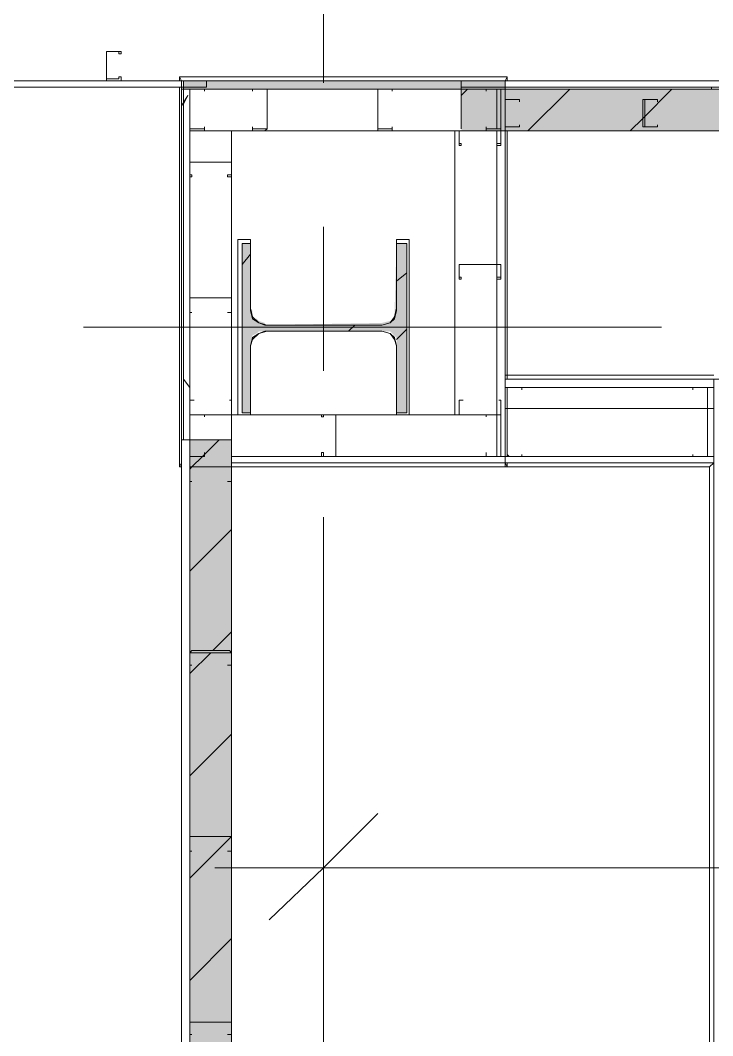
# Model space of a CAD drawing. Header units: metres. Extents: x -2 to 207, y -8 to 52.
# Drawn here: x 20.946 to 22.466, y 30.816 to 33.045 of the extents above; entities that cross this region are included whole.
import ezdxf

# ---------------------------------------------------------------- set-up
doc = ezdxf.new("R2010")
doc.units = ezdxf.units.M
doc.layers.add('HVAC - Ductos', color=5, linetype='Continuous', lineweight=0)
doc.layers.add('PDF_Geometry', color=7, linetype='Continuous', lineweight=0, true_color=0xaaaaaa)
doc.layers.add('PDF_Solid Fills', color=7, linetype='Continuous', lineweight=0, true_color=0xffffff)

msp = doc.modelspace()

# ---------------------------------------------------------------- hatches: boundary and pattern name
at = {"layer": 'PDF_Solid Fills', "lineweight": 0, "transparency": 33554559}
for points in [[(22.0098, 32.8068), (22.0098, 32.9121), (21.3043, 32.9121), (21.3043, 32.8939), (21.9915, 32.8939), (21.9915, 32.8068)], [(24.7497, 32.8068), (25.382, 32.8068), (25.382, 32.8939), (21.9136, 32.8939), (21.9136, 32.8022), (21.9464, 32.8022)], [(21.7716, 32.5548), (21.767, 32.3944), (21.7578, 32.3853), (21.7395, 32.3807), (21.4829, 32.3761), (21.4829, 32.3807), (21.4692, 32.3853), (21.4646, 32.3899), (21.4554, 32.3899), (21.4554, 32.4082), (21.4509, 32.4082), (21.4509, 32.5548), (21.4326, 32.5548), (21.4326, 32.1837), (21.4509, 32.1837), (21.4509, 32.3349), (21.4554, 32.3532), (21.4646, 32.3577), (21.4692, 32.3623), (21.7578, 32.3623), (21.7716, 32.3486), (21.7716, 32.1837), (21.7945, 32.1837), (21.7945, 32.5548)]]:
    msp.add_hatch(color=256, dxfattribs=at).paths.add_polyline_path(points)
h = msp.add_hatch(color=256, dxfattribs=at)
h.paths.add_polyline_path([(21.4096, 26.1954), (21.318, 26.1954), (21.318, 23.5839), (21.4096, 23.5839)])
h.paths.add_polyline_path([(21.4096, 26.3145), (21.4096, 32.1241), (21.318, 32.1241), (21.318, 26.3145)])

# ---------------------------------------------------------------- linework, layer by layer
at = {"layer": 'HVAC - Ductos', "lineweight": 0}
for points in [[(21.6112, 31.4231), (21.6112, 31.1849), (21.6112, 30.9512)], [(21.7303, 31.304), (21.6112, 31.1849), (21.4921, 31.0703)], [(21.3729, 31.1849), (27.4071, 31.1849)]]:
    msp.add_lwpolyline(points, dxfattribs=at)
at = {"layer": 'PDF_Geometry', "lineweight": 0}
for points in [[(21.6112, 34.1767), (21.6112, 32.9076)], [(21.9136, 32.8068), (21.9136, 32.9121), (25.382, 32.9121), (25.382, 32.8022), (22.0007, 32.8022), (22.0098, 32.8022), (22.0098, 32.9121), (21.3547, 32.9121), (21.3547, 32.8984), (9.3918, 32.8984), (9.3918, 32.9121), (21.2997, 32.9121), (21.2997, 32.8022), (21.2997, 32.1241), (21.2997, 26.3145), (21.4096, 26.3145), (21.4096, 32.1241), (21.4096, 32.8022), (21.7303, 32.8022)], [(21.2997, 32.9121), (21.2951, 32.9213), (22.0144, 32.9213), (22.0098, 32.9121), (21.2997, 32.9121), (21.3043, 32.9121), (21.3547, 32.9121), (21.2997, 32.9121), (21.3043, 32.9121), (21.3043, 32.8939), (21.3043, 32.8022), (21.3043, 32.1241), (21.318, 32.1241), (21.4096, 32.1241), (21.4096, 32.1791), (21.8999, 32.1791), (21.9091, 32.1791), (21.8999, 32.1791), (21.8999, 32.8022), (21.9091, 32.8022), (21.8999, 32.8022), (21.8999, 32.1791), (21.4096, 32.1791), (21.4096, 32.1241), (21.318, 32.1241), (21.318, 32.8022), (21.318, 32.8939), (22.0098, 32.8939), (22.0098, 32.8022), (22.0007, 32.8022)], [(22.0098, 32.9121), (21.2997, 32.9121), (22.0098, 32.9121)], [(21.3043, 32.9121), (22.0098, 32.9121), (22.0098, 32.8939), (22.0098, 32.8022), (22.0098, 32.8939)], [(9.3918, 32.8984), (21.3547, 32.8984)], [(21.3043, 32.8939), (21.2997, 32.8939), (21.2997, 32.8022)], [(21.9915, 32.8068), (21.9915, 32.8939), (21.318, 32.8939), (21.318, 32.8022), (21.7303, 32.8022)], [(25.382, 32.8984), (21.9136, 32.8984)], [(21.9686, 32.8939), (21.9136, 32.8939)], [(25.382, 32.8939), (22.0007, 32.8939)], [(22.468, 32.1929), (22.4543, 32.1929), (22.0144, 32.1929), (22.0098, 32.1929), (22.0098, 32.1791), (22.0098, 32.0874), (22.019, 32.0874), (22.0098, 32.0874), (22.0098, 32.0737), (22.468, 32.0737), (22.0098, 32.0737), (22.468, 32.0737), (22.4589, 32.0646), (22.0098, 32.0646), (21.4096, 32.0646), (22.0098, 32.0646), (22.0098, 32.0737), (22.0098, 32.0874), (21.4096, 32.0874), (21.9915, 32.0874), (21.9915, 32.1791), (21.9915, 32.509), (21.9915, 32.8022), (21.9915, 32.509), (21.9915, 32.1791), (21.9915, 32.0874), (22.0098, 32.0874), (22.0098, 32.8022), (22.0098, 32.0737), (22.0098, 32.257), (22.0098, 32.8022), (22.0098, 32.257), (22.0098, 32.8022), (22.0098, 32.257), (22.0098, 32.2661), (22.468, 32.2661), (22.0098, 32.2661), (22.0098, 32.257), (22.468, 32.257)], [(21.7624, 32.8022), (21.9686, 32.8022)], [(21.7624, 32.8022), (21.9686, 32.8022)], [(21.6112, 32.5915), (21.6112, 32.2753)], [(21.4234, 32.1791), (21.4234, 32.564), (21.4509, 32.564), (21.4509, 32.4128), (21.4554, 32.3944), (21.4692, 32.3807), (21.4875, 32.3761), (21.7395, 32.3761), (21.7578, 32.3807), (21.767, 32.3944), (21.7716, 32.4128), (21.7716, 32.564), (21.7991, 32.564), (21.7991, 32.1791)], [(21.4326, 32.509), (21.4509, 32.5319)], [(21.7716, 32.4724), (21.7945, 32.4906)], [(22.3535, 32.3715), (21.0843, 32.3715)], [(21.6662, 32.3623), (21.68, 32.3761)], [(21.7716, 32.3441), (21.7945, 32.3669)], [(21.7716, 32.1791), (21.7716, 32.3303), (21.767, 32.3441), (21.7578, 32.3577), (21.7395, 32.3623), (21.4875, 32.3623), (21.4692, 32.3577), (21.4554, 32.3441), (21.4509, 32.3303), (21.4509, 32.1791)], [(22.468, 32.257), (22.0098, 32.257), (22.468, 32.257)], [(22.468, 29.3568), (22.468, 32.0737), (22.468, 32.2387), (22.468, 32.257), (22.0098, 32.257), (22.0098, 32.2387), (22.468, 32.2387), (22.468, 32.257), (25.941, 32.257)], [(22.468, 32.257), (22.0098, 32.257), (22.468, 32.257)], [(22.468, 32.2387), (22.468, 32.1929), (22.4543, 32.1929), (22.0144, 32.1929), (22.0098, 32.1929), (22.0098, 32.2387), (22.468, 32.2387), (22.468, 32.0737), (22.4589, 32.0646), (22.4589, 29.169)], [(21.2997, 32.0737), (21.2997, 32.1241)], [(21.318, 32.092), (21.318, 26.3145), (21.318, 32.1241), (21.3043, 32.1241)], [(22.468, 32.0874), (22.4543, 32.0874), (22.468, 32.0874)], [(21.4096, 32.0737), (22.0098, 32.0737), (21.4096, 32.0737)], [(22.468, 32.0737), (22.0098, 32.0737), (22.468, 32.0737), (22.0098, 32.0737), (22.0098, 32.0646), (22.4589, 32.0646), (22.4589, 29.169), (23.2744, 29.169), (23.2744, 25.6364)], [(21.6112, 31.9546), (21.6112, 30.6855)]]:
    msp.add_lwpolyline(points, dxfattribs=at)
for points in [[(21.1347, 32.9121), (21.1347, 32.9167), (21.1347, 32.9763), (21.1668, 32.9763), (21.1668, 32.9718), (21.1623, 32.9718), (21.1623, 32.9763), (21.1347, 32.9763), (21.1347, 32.9167), (21.1623, 32.9167), (21.1623, 32.9213), (21.1668, 32.9213), (21.1668, 32.9121)], [(21.2997, 32.9121), (21.2951, 32.9213), (21.2951, 32.9121), (21.2951, 32.9213), (22.0144, 32.9213), (22.0144, 32.9121), (22.0144, 32.9213), (22.0098, 32.9121)], [(21.2997, 32.9121), (21.2997, 32.1241), (21.3043, 32.1241), (21.3043, 32.9121)], [(22.0098, 32.9121), (21.3043, 32.9121), (21.3043, 32.8939), (22.0098, 32.8939)], [(21.2997, 32.0737), (21.2951, 32.0646), (21.2997, 32.0646), (21.2951, 32.0646), (21.2951, 32.8984), (21.2951, 32.0646), (21.2997, 32.0737), (21.2997, 32.8984)], [(21.3043, 32.1241), (21.318, 32.1241), (21.318, 32.8939), (21.3043, 32.8939)], [(21.3501, 32.8939), (21.318, 32.8939), (21.318, 32.8068), (21.318, 32.8022), (21.3501, 32.8022), (21.3501, 32.8114), (21.3501, 32.8068), (21.318, 32.8068), (21.318, 32.8939), (21.3501, 32.8939), (21.3501, 32.8893)], [(21.4554, 32.8022), (21.4829, 32.8022), (21.4875, 32.8068), (21.4875, 32.8939), (21.4829, 32.8939), (21.4554, 32.8939), (21.4554, 32.8893), (21.4554, 32.8939), (21.4829, 32.8939), (21.4875, 32.8939), (21.4875, 32.8068), (21.4829, 32.8068), (21.4554, 32.8068), (21.4554, 32.8114)], [(21.7303, 32.8022), (21.7303, 32.8068), (21.7303, 32.8939), (21.7624, 32.8939), (21.7624, 32.8893), (21.7624, 32.8939), (21.7303, 32.8939), (21.7303, 32.8068), (21.7624, 32.8068), (21.7624, 32.8114), (21.7624, 32.8022)], [(21.9686, 32.8893), (21.9686, 32.8939)], [(22.0007, 32.8939), (22.0007, 32.8068), (22.0007, 32.8022), (21.9686, 32.8022), (21.9686, 32.8114), (21.9686, 32.8068), (22.0007, 32.8068), (22.0007, 32.8939), (21.9686, 32.8939)], [(22.0419, 32.8709), (22.0098, 32.8709), (22.0098, 32.8114), (22.0419, 32.8114), (22.0419, 32.8159), (22.0419, 32.8114), (22.0098, 32.8114), (22.0098, 32.8709), (22.0419, 32.8709), (22.0419, 32.8664)], [(22.3443, 32.8709), (22.3168, 32.8709), (22.3122, 32.8709), (22.3122, 32.8114), (22.3168, 32.8114), (22.3443, 32.8114), (22.3443, 32.8159), (22.3443, 32.8114), (22.3168, 32.8114), (22.3168, 32.8709), (22.3443, 32.8709), (22.3443, 32.8664)], [(21.4096, 32.8022), (21.318, 32.8022), (21.318, 32.1241), (21.4096, 32.1241)], [(21.9091, 32.8022), (22.0007, 32.8022), (22.0007, 32.7701), (21.9915, 32.7701), (21.9915, 32.7747), (22.0007, 32.7747), (22.0007, 32.8022), (21.9091, 32.8022), (21.9091, 32.7747), (21.9136, 32.7747), (21.9136, 32.7701), (21.9091, 32.7701)], [(22.0144, 32.257), (22.0144, 32.8022)], [(21.318, 32.7335), (21.4096, 32.7335), (21.4096, 32.7014), (21.4005, 32.7014), (21.4005, 32.706), (21.4096, 32.706), (21.4096, 32.7335), (21.318, 32.7335), (21.318, 32.706), (21.3225, 32.706), (21.3225, 32.7014), (21.318, 32.7014)], [(21.7945, 32.1837), (21.7945, 32.5548), (21.7716, 32.5548), (21.7716, 32.4082), (21.767, 32.3899), (21.7578, 32.3807), (21.7395, 32.3761), (21.4829, 32.3761), (21.4692, 32.3807), (21.4554, 32.3899), (21.4509, 32.4082), (21.4509, 32.5548), (21.4326, 32.5548), (21.4326, 32.1837), (21.4509, 32.1837), (21.4509, 32.3303), (21.4554, 32.3486), (21.4692, 32.3577), (21.4829, 32.3623), (21.7395, 32.3623), (21.7578, 32.3577), (21.767, 32.3486), (21.7716, 32.3303), (21.7716, 32.1837)], [(21.9091, 32.509), (22.0007, 32.509), (22.0007, 32.4769), (21.9915, 32.4769), (21.9915, 32.4815), (22.0007, 32.4815), (22.0007, 32.509), (21.9091, 32.509), (21.9091, 32.4815), (21.9136, 32.4815), (21.9136, 32.4769), (21.9091, 32.4769)], [(21.318, 32.4311), (21.318, 32.4357), (21.4096, 32.4357), (21.4096, 32.4311), (21.4096, 32.4036), (21.4005, 32.4036), (21.4096, 32.4036), (21.4096, 32.4311), (21.4096, 32.4357), (21.318, 32.4357), (21.318, 32.4311), (21.318, 32.4036)], [(21.3225, 32.4036), (21.318, 32.4036)], [(22.019, 32.0874), (22.0144, 32.0874), (22.0144, 32.092), (22.0144, 32.2387), (22.019, 32.2387), (22.0465, 32.2387), (22.0465, 32.2341), (22.0465, 32.2387), (22.019, 32.2387), (22.0144, 32.2387), (22.0144, 32.092), (22.019, 32.0874), (22.0465, 32.0874)], [(22.4222, 32.2341), (22.4222, 32.2387)], [(22.4543, 32.2387), (22.4543, 32.092), (22.4543, 32.0874), (22.4222, 32.0874), (22.4222, 32.092), (22.4222, 32.0874), (22.4543, 32.0874), (22.4543, 32.092), (22.4543, 32.2387), (22.4222, 32.2387)], [(21.4096, 32.1837), (21.4096, 32.1791), (21.318, 32.1791), (21.318, 32.1837), (21.318, 32.2112), (21.3271, 32.2112), (21.318, 32.2112), (21.318, 32.1837), (21.318, 32.1791), (21.4096, 32.1791), (21.4096, 32.1837), (21.4096, 32.2112)], [(21.4051, 32.2112), (21.4096, 32.2112)], [(22.0007, 32.1837), (22.0007, 32.1791), (21.9091, 32.1791), (21.9091, 32.1837), (21.9091, 32.2112), (21.9182, 32.2112), (21.9091, 32.2112), (21.9091, 32.1837), (21.9091, 32.1791), (22.0007, 32.1791), (22.0007, 32.1837), (22.0007, 32.2112)], [(21.9961, 32.2112), (22.0007, 32.2112)], [(21.3501, 32.1791), (21.318, 32.1791), (21.318, 32.092), (21.318, 32.0874), (21.3501, 32.0874), (21.3501, 32.0966), (21.3501, 32.0874), (21.318, 32.0874), (21.318, 32.092), (21.318, 32.1791), (21.3501, 32.1791), (21.3501, 32.1745)], [(21.6387, 32.1791), (21.6387, 32.092), (21.6387, 32.0874), (21.6066, 32.0874), (21.6066, 32.0966), (21.6112, 32.0966), (21.6112, 32.0874), (21.6387, 32.0874), (21.6387, 32.092), (21.6387, 32.1791), (21.6112, 32.1791), (21.6112, 32.1745), (21.6066, 32.1745), (21.6066, 32.1791)], [(21.9686, 32.1745), (21.9686, 32.1791)], [(22.0007, 32.1791), (22.0007, 32.092), (22.0007, 32.0874), (21.9686, 32.0874), (21.9686, 32.0966), (21.9686, 32.0874), (22.0007, 32.0874), (22.0007, 32.092), (22.0007, 32.1791), (21.9686, 32.1791)], [(22.0465, 32.092), (22.0465, 32.0874)], [(22.0465, 32.0874), (22.4222, 32.0874)], [(21.318, 32.0646), (21.3225, 32.0646), (21.4051, 32.0646), (21.4096, 32.0646), (21.4096, 32.0325), (21.4005, 32.0325), (21.4096, 32.0325), (21.4096, 32.0646), (21.4051, 32.0646), (21.3225, 32.0646), (21.318, 32.0646), (21.318, 32.0325)], [(22.0144, 32.0646), (22.0144, 32.0737), (22.0144, 32.0646), (22.0098, 32.0737), (21.4096, 32.0737), (22.0098, 32.0737), (21.4096, 32.0737), (22.0098, 32.0737)], [(21.3225, 32.0325), (21.318, 32.0325)], [(21.318, 31.6568), (21.3225, 31.6614), (21.4051, 31.6614), (21.4096, 31.6568), (21.4096, 31.6293), (21.4005, 31.6293), (21.4096, 31.6293), (21.4096, 31.6568), (21.4051, 31.6568), (21.3225, 31.6568), (21.318, 31.6568), (21.318, 31.6293)], [(21.3225, 31.6293), (21.318, 31.6293)], [(21.318, 31.2536), (21.3225, 31.2536), (21.4051, 31.2536), (21.4096, 31.2536), (21.4096, 31.2215), (21.4005, 31.2215), (21.4096, 31.2215), (21.4096, 31.2536), (21.4051, 31.2536), (21.3225, 31.2536), (21.318, 31.2536), (21.318, 31.2215)], [(21.3225, 31.2215), (21.318, 31.2215)], [(21.318, 30.8458), (21.3225, 30.8458), (21.4051, 30.8458), (21.4096, 30.8458), (21.4096, 30.8184), (21.4005, 30.8184), (21.4096, 30.8184), (21.4096, 30.8458), (21.4051, 30.8458), (21.3225, 30.8458), (21.318, 30.8458), (21.318, 30.8184)], [(21.3225, 30.8184), (21.318, 30.8184)]]:
    msp.add_lwpolyline(points, close=True, dxfattribs=at)
at = {"layer": 'PDF_Geometry', "color": 7, "lineweight": 0, "true_color": 0xffffff}
for points in [[(21.3043, 32.8618), (21.3134, 32.8801), (21.2997, 32.8572)], [(22.4634, 32.8939), (22.4634, 32.8984)]]:
    msp.add_lwpolyline(points, dxfattribs=at)
at = {"layer": 'PDF_Geometry', "color": 254, "lineweight": 0, "true_color": 0xd4d4d4}
for points in [[(21.9136, 32.8801), (21.9273, 32.8939)], [(22.0602, 32.8022), (22.1518, 32.8939)], [(22.2847, 32.8022), (22.3122, 32.8297), (22.3763, 32.8939)], [(21.318, 32.06), (21.3225, 32.0646), (21.3455, 32.0874), (21.3821, 32.1241)], [(21.318, 31.8355), (21.4096, 31.9271)], [(21.3684, 31.6614), (21.4096, 31.7026)], [(21.318, 31.611), (21.3638, 31.6568)], [(21.318, 31.3865), (21.4096, 31.4781)], [(21.318, 31.1619), (21.4096, 31.2536)], [(21.318, 30.9375), (21.4096, 31.0291)]]:
    msp.add_lwpolyline(points, dxfattribs=at)
at = {"layer": 'PDF_Geometry', "color": 254, "lineweight": 0, "true_color": 0xd2d2d2}
for points in [[(21.9319, 32.509), (21.9365, 32.509)], [(21.3547, 32.4357), (21.3592, 32.4357)], [(22.0007, 32.1929), (22.0007, 32.1975)], [(22.0144, 32.0874), (22.019, 32.0874)]]:
    msp.add_lwpolyline(points, dxfattribs=at)
at = {"layer": 'PDF_Geometry', "color": 7, "lineweight": 0, "true_color": 0xffffff}
msp.add_lwpolyline([(21.3043, 32.257), (21.318, 32.2387)], close=True, dxfattribs=at)

doc.saveas('drawing.dxf')
